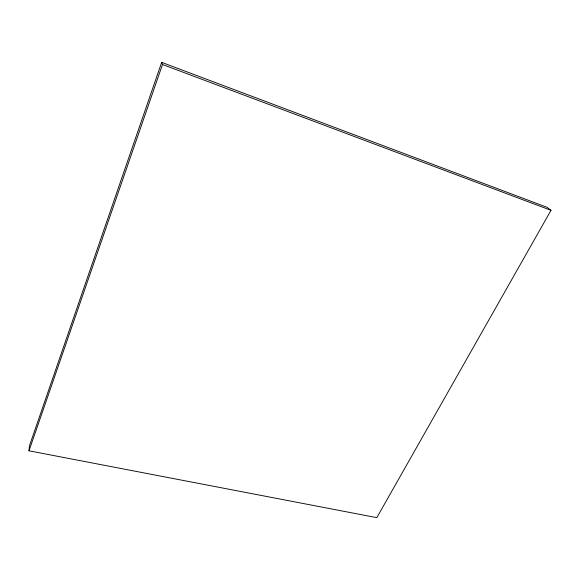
<?xml version="1.0" encoding="UTF-8"?>
<svg xmlns="http://www.w3.org/2000/svg" width="580" height="580" viewBox="0 0 580 580"><rect width="100%" height="100%" fill="white"/><g stroke="black" fill="none" stroke-linecap="round" stroke-linejoin="round"><path stroke-width="0.87" d="M29 450.812L29.428 445.889L161.675 62.35L547.107 207.335L551 210.323L376.811 517.65L29 450.812L162.487 64.496L161.675 62.35M162.487 64.496L551 210.323"/></g></svg>
